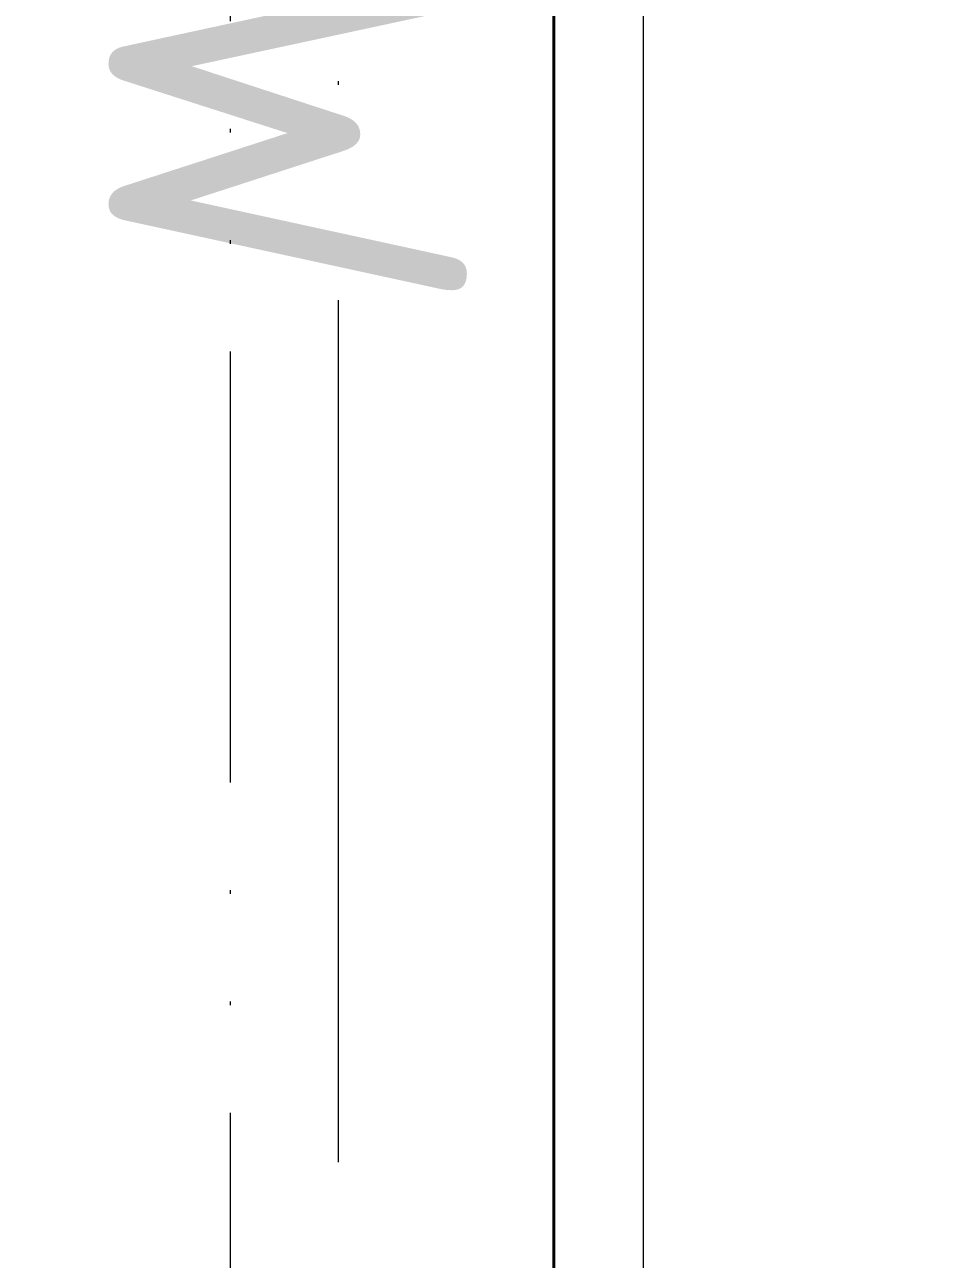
# Model space of a CAD drawing. Header units: centimetres. Extents: x 31 to 22766, y 238 to 3306.
# Drawn here: x 1712.3 to 1738.06, y 1538.03 to 1572.41 of the extents above; entities that cross this region are included whole.
import ezdxf
from ezdxf.xclip import XClip

# ---------------------------------------------------------------- set-up
doc = ezdxf.new("R2010")
doc.units = ezdxf.units.CM
doc.header["$XCLIPFRAME"] = 0
doc.linetypes.add('ACAD_ISO10W100', pattern=[18, 12, -3, 0, -3])
doc.linetypes.add('ACAD_ISO12W100', pattern=[21, 12, -3, 0, -3, 0, -3])
for name, color, linetype, lineweight in [('00_BORDA_DUVAR', 8, 'Continuous', 40), ('M-ST-SICAK SU', 1, 'Continuous', 0), ('M-ST-SOGUK SU', 5, 'Continuous', 0), ('TEFRİŞ', 8, 'Continuous', 9)]:
    doc.layers.add(name, color=color, linetype=linetype, lineweight=lineweight)
doc.layers.add('Daikin VRV', color=1, linetype='Continuous')
doc.styles.add('MtXpl_Tahoma', font='geniso.shx')

# ---------------------------------------------------------------- blocks, each defined once
blk = doc.blocks.new('DUVAR PLANI')
at = {"layer": '00_BORDA_DUVAR', "lineweight": 40}
blk.add_line((36005.638, 6272.619), (36005.638, 5902.619), dxfattribs=at)
at = {"layer": 'TEFRİŞ'}
blk.add_lwpolyline([(36068.138, 5905.119), (36008.138, 5905.119), (36008.138, 6270.119), (36068.138, 6270.119), (36068.138, 6275.119), (36298.138, 6275.119), (36298.138, 5905.119), (36238.138, 5905.119), (36238.138, 6215.119), (36068.138, 6215.119)], close=True, dxfattribs=at)
blk = doc.blocks.new('G$C9F7A6E88')
at = {"layer": 'TEFRİŞ'}
blk.add_lwpolyline([(-607.5, -4937.5), (-667.5, -4937.5), (-667.5, -4572.5), (-607.5, -4572.5), (-607.5, -4567.5), (-377.5, -4567.5), (-377.5, -4847.5), (-437.5, -4847.5), (-437.5, -4627.5), (-607.5, -4627.5)], close=True, dxfattribs=at)
blk = doc.blocks.new('fxaq 2.8 kw iç ünite')
at = {"layer": 'Daikin VRV', "color": 150, "style": 'MtXpl_Tahoma'}
blk.add_text('2,8 kW', height=10, dxfattribs=at).set_placement((11480.455, 4117.785))
blk = doc.blocks.new('G$CCD2FF134')
at = {"layer": 'M-ST-SICAK SU', "linetype": 'ACAD_ISO12W100'}
blk.add_line((-1989, -560.32), (-1989, -904), dxfattribs=at)
at = {"layer": 'M-ST-SOGUK SU', "linetype": 'ACAD_ISO10W100', "ltscale": 2}
blk.add_line((-1986, -526.79), (-1986, -907), dxfattribs=at)
at = {"rotation": 270}
blk.add_blockref('fxaq 2.8 kw iç ünite', (-6110.176, 10810.987), dxfattribs=at)

msp = doc.modelspace()

# ---------------------------------------------------------------- block references
ref = msp.add_blockref('G$CCD2FF134', (3707.025, 2272.025))
XClip(ref).set_block_clipping_path([(-3470.0000000001, -1889.9999999982), (349.9999999999, 300.0000000019)])
for name, p in [('DUVAR PLANI', (-34278.613, -4520.594)), ('G$C9F7A6E88', (2397.025, 6322.025))]:
    msp.add_blockref(name, p)

doc.saveas('drawing.dxf')
